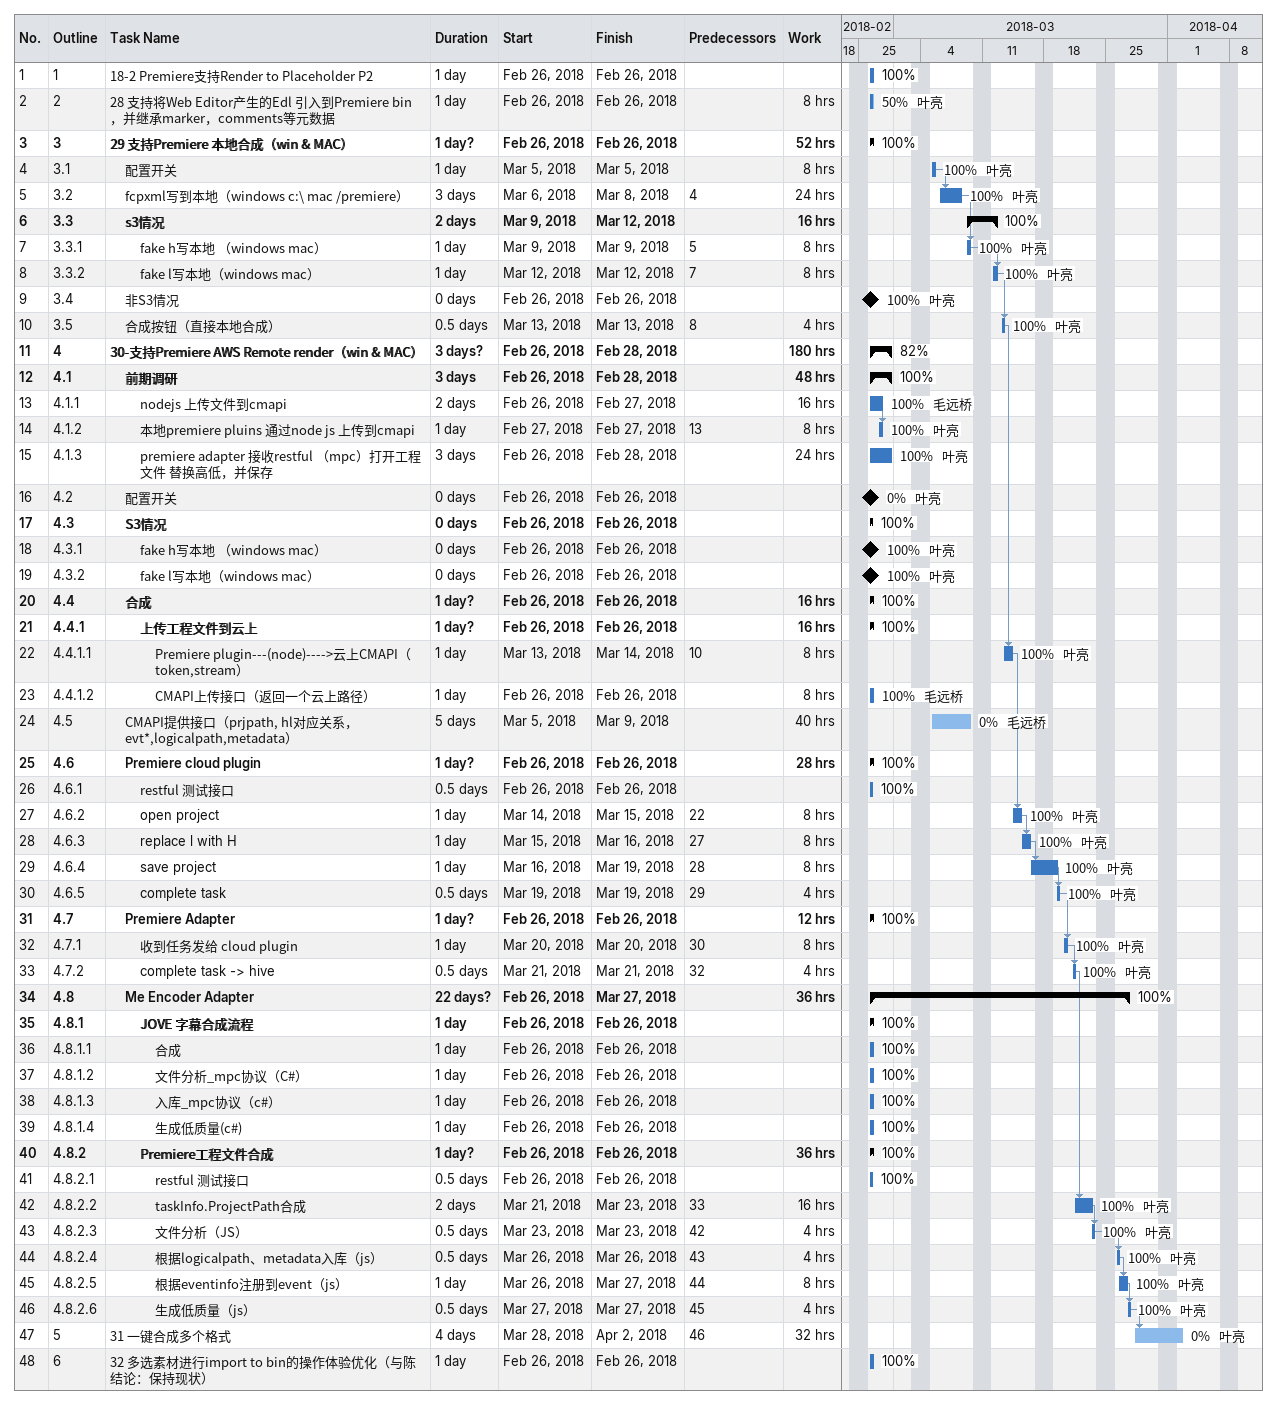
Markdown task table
| ID | WBS | Task | Duration | Start | Finish | Predecessors | Resources | % complete | Work (h) |
|---|---|---|---|---|---|---|---|---|---|
| 1 | 1 | 18-2 Premiere支持Render to Placeholder P2 | 1d | 2018-02-26 | 2018-02-26 |  |  | 100 |  |
| 2 | 2 | 28 支持将Web Editor产生的Edl 引入到Premiere bin，并继承marker，comments等元数据 | 1d | 2018-02-26 | 2018-02-26 |  | 叶亮 | 50 | 8 |
| 3 | 3 | **29 支持Premiere 本地合成（win & MAC）** | 1d? | 2018-02-26 | 2018-02-26 |  |  | 100 | 52 |
| 4 | 3.1 | 配置开关 | 1d | 2018-03-05 | 2018-03-05 |  | 叶亮 | 100 | 8 |
| 5 | 3.2 | fcpxml写到本地（windows c:\ mac /premiere） | 3d | 2018-03-06 | 2018-03-08 | 4 | 叶亮 | 100 | 24 |
| 6 | 3.3 | **s3情况** | 2d | 2018-03-09 | 2018-03-12 |  |  | 100 | 16 |
| 7 | 3.3.1 | fake h写本地 （windows mac） | 1d | 2018-03-09 | 2018-03-09 | 5 | 叶亮 | 100 | 8 |
| 8 | 3.3.2 | fake l写本地（windows mac） | 1d | 2018-03-12 | 2018-03-12 | 7 | 叶亮 | 100 | 8 |
| 9 | 3.4 | 非S3情况 | 0d | 2018-02-26 | 2018-02-26 |  | 叶亮 | 100 |  |
| 10 | 3.5 | 合成按钮（直接本地合成） | 0.5d | 2018-03-13 | 2018-03-13 | 8 | 叶亮 | 100 | 4 |
| 11 | 4 | **30-支持Premiere AWS Remote render（win & MAC）** | 3d? | 2018-02-26 | 2018-02-28 |  |  | 82 | 180 |
| 12 | 4.1 | **前期调研** | 3d | 2018-02-26 | 2018-02-28 |  |  | 100 | 48 |
| 13 | 4.1.1 | nodejs 上传文件到cmapi | 2d | 2018-02-26 | 2018-02-27 |  | 毛远桥 | 100 | 16 |
| 14 | 4.1.2 | 本地premiere pluins 通过node js 上传到cmapi | 1d | 2018-02-27 | 2018-02-27 | 13 | 叶亮 | 100 | 8 |
| 15 | 4.1.3 | premiere adapter 接收restful （mpc）打开工程文件 替换高低，并保存 | 3d | 2018-02-26 | 2018-02-28 |  | 叶亮 | 100 | 24 |
| 16 | 4.2 | 配置开关 | 0d | 2018-02-26 | 2018-02-26 |  | 叶亮 | 0 |  |
| 17 | 4.3 | **S3情况** | 0d | 2018-02-26 | 2018-02-26 |  |  | 100 |  |
| 18 | 4.3.1 | fake h写本地 （windows mac） | 0d | 2018-02-26 | 2018-02-26 |  | 叶亮 | 100 |  |
| 19 | 4.3.2 | fake l写本地（windows mac） | 0d | 2018-02-26 | 2018-02-26 |  | 叶亮 | 100 |  |
| 20 | 4.4 | **合成** | 1d? | 2018-02-26 | 2018-02-26 |  |  | 100 | 16 |
| 21 | 4.4.1 | **上传工程文件到云上** | 1d? | 2018-02-26 | 2018-02-26 |  |  | 100 | 16 |
| 22 | 4.4.1.1 | Premiere plugin---(node)---->云上CMAPI（token,stream） | 1d | 2018-03-13 | 2018-03-14 | 10 | 叶亮 | 100 | 8 |
| 23 | 4.4.1.2 | CMAPI上传接口（返回一个云上路径） | 1d | 2018-02-26 | 2018-02-26 |  | 毛远桥 | 100 | 8 |
| 24 | 4.5 | CMAPI提供接口（prjpath, hl对应关系，evt*,logicalpath,metadata） | 5d | 2018-03-05 | 2018-03-09 |  | 毛远桥 | 0 | 40 |
| 25 | 4.6 | **Premiere cloud plugin** | 1d? | 2018-02-26 | 2018-02-26 |  |  | 100 | 28 |
| 26 | 4.6.1 | restful 测试接口 | 0.5d | 2018-02-26 | 2018-02-26 |  |  | 100 |  |
| 27 | 4.6.2 | open project | 1d | 2018-03-14 | 2018-03-15 | 22 | 叶亮 | 100 | 8 |
| 28 | 4.6.3 | replace l with H | 1d | 2018-03-15 | 2018-03-16 | 27 | 叶亮 | 100 | 8 |
| 29 | 4.6.4 | save project | 1d | 2018-03-16 | 2018-03-19 | 28 | 叶亮 | 100 | 8 |
| 30 | 4.6.5 | complete task | 0.5d | 2018-03-19 | 2018-03-19 | 29 | 叶亮 | 100 | 4 |
| 31 | 4.7 | **Premiere Adapter** | 1d? | 2018-02-26 | 2018-02-26 |  |  | 100 | 12 |
| 32 | 4.7.1 | 收到任务发给 cloud plugin | 1d | 2018-03-20 | 2018-03-20 | 30 | 叶亮 | 100 | 8 |
| 33 | 4.7.2 | complete task -> hive | 0.5d | 2018-03-21 | 2018-03-21 | 32 | 叶亮 | 100 | 4 |
| 34 | 4.8 | **Me Encoder Adapter** | 22d? | 2018-02-26 | 2018-03-27 |  |  | 100 | 36 |
| 35 | 4.8.1 | **JOVE 字幕合成流程** | 1d | 2018-02-26 | 2018-02-26 |  |  | 100 |  |
| 36 | 4.8.1.1 | 合成 | 1d | 2018-02-26 | 2018-02-26 |  |  | 100 |  |
| 37 | 4.8.1.2 | 文件分析_mpc协议（C#） | 1d | 2018-02-26 | 2018-02-26 |  |  | 100 |  |
| 38 | 4.8.1.3 | 入库_mpc协议（c#） | 1d | 2018-02-26 | 2018-02-26 |  |  | 100 |  |
| 39 | 4.8.1.4 | 生成低质量(c#) | 1d | 2018-02-26 | 2018-02-26 |  |  | 100 |  |
| 40 | 4.8.2 | **Premiere工程文件合成** | 1d? | 2018-02-26 | 2018-02-26 |  |  | 100 | 36 |
| 41 | 4.8.2.1 | restful 测试接口 | 0.5d | 2018-02-26 | 2018-02-26 |  |  | 100 |  |
| 42 | 4.8.2.2 | taskInfo.ProjectPath合成 | 2d | 2018-03-21 | 2018-03-23 | 33 | 叶亮 | 100 | 16 |
| 43 | 4.8.2.3 | 文件分析（JS） | 0.5d | 2018-03-23 | 2018-03-23 | 42 | 叶亮 | 100 | 4 |
| 44 | 4.8.2.4 | 根据logicalpath、metadata入库（js） | 0.5d | 2018-03-26 | 2018-03-26 | 43 | 叶亮 | 100 | 4 |
| 45 | 4.8.2.5 | 根据eventinfo注册到event（js） | 1d | 2018-03-26 | 2018-03-27 | 44 | 叶亮 | 100 | 8 |
| 46 | 4.8.2.6 | 生成低质量（js） | 0.5d | 2018-03-27 | 2018-03-27 | 45 | 叶亮 | 100 | 4 |
| 47 | 5 | 31 一键合成多个格式 | 4d | 2018-03-28 | 2018-04-02 | 46 | 叶亮 | 0 | 32 |
| 48 | 6 | 32 多选素材进行import to bin的操作体验优化（与陈结论：保持现状） | 1d | 2018-02-26 | 2018-02-26 |  |  | 100 |  |
